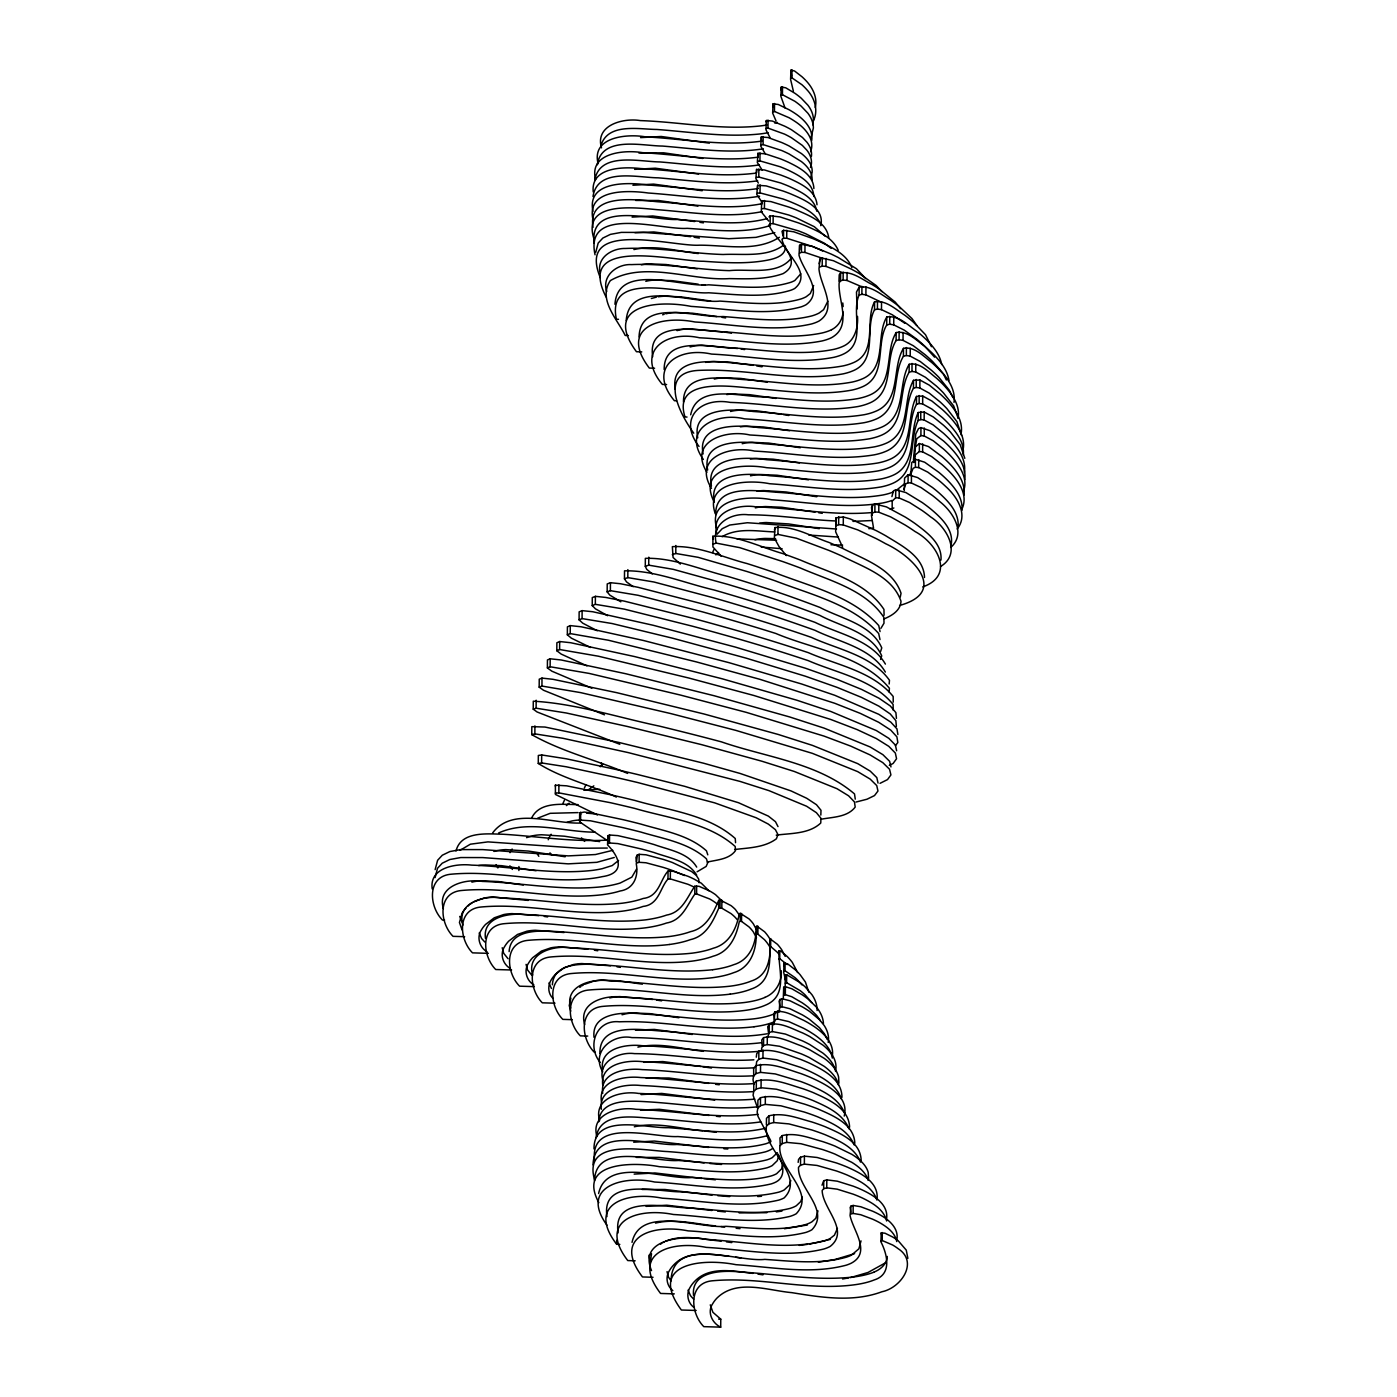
<?xml version="1.0" encoding="UTF-8"?>
<svg xmlns="http://www.w3.org/2000/svg" width="1397" height="1397" viewBox="0 0 1397 1397"><rect width="100%" height="100%" fill="white"/><g stroke="black" fill="none" stroke-linecap="round" stroke-linejoin="round"><path stroke-width="1.5" d="M886.693 1218.306C888.178 1203.952 873.719 1195.448 862.49 1190.069A144.013 48.93 0.4 0 0 853.218 1186.175L837.257 1181.181L826.814 1179.871L823.724 1180.727L822.012 1185.215M518.881 870.523L518.916 866.542M627.637 773.414C596.013 759.916 561.629 751.603 531.751 734.63L531.82 726.65L544.987 727.051L618.976 742.471L703.721 763.251L740.131 773.467L791.051 790.929L806.68 798.263L816.477 804.707L820.999 810.295L820.825 815.08M619.797 744.269L537.094 711.981L533.235 709.17L533.287 701.189C575.704 703.547 617.631 717.342 659.436 726.126C680.182 731.172 700.91 736.376 721.533 741.894C765.853 757.261 817.874 762.675 854.51 793.933L855.261 799.136M531.751 734.63L534.859 733.879L534.911 725.899M533.235 709.17L536.116 708.209L536.169 700.229M616.339 797.058C590.826 785.027 561.996 778.443 538.264 763.443L538.334 755.463L541.687 754.956L566.291 758.798L613.772 768.979A1319.938 448.42 0.4 0 1 637.835 774.567L684.705 786.336L738.524 802.734L768.35 816.11L775.475 821.698L778.007 826.605M604.499 714.827L543.52 690.258L539.172 687.167L539.242 679.186L542.001 678.104L552.985 679.309L616.723 692.668L704.071 714.007L778.339 734.49L812.443 745.387L857.758 763.653L870.261 771.144L876.81 777.605L878.032 783.071M539.172 687.167L541.949 686.067L542.001 678.104M538.264 763.443L541.617 762.937L541.687 754.956M591.804 688.197L551.867 671.189L547.38 667.941L547.449 659.96L550.191 658.79L561.262 659.995L625.751 673.738L714.216 695.758L789.497 716.905L824.09 728.116L870.139 746.958L882.887 754.659L889.61 761.313L890.972 766.936M547.38 667.941L550.139 666.753L550.191 658.79M597.462 814.975L555.43 794.439L555.377 785.166L566.641 785.83L610.279 794.701A866.402 294.348 0.4 0 1 634.797 800.429C668.901 810.452 708.122 814.381 735.259 838.514L735.555 842.688M586.95 665.863L561.175 654.075L556.809 650.74L556.879 642.76L559.673 641.537L570.692 642.725L634.622 656.573L722.214 678.802L796.692 700.176L830.883 711.51L876.321 730.544L888.841 738.349L895.407 745.072L896.63 750.765M556.809 650.74L559.603 649.518L559.673 641.537M707.196 862.124C716.871 859.801 729.147 859.434 735.486 850.651L735.206 846.477C708.069 822.344 668.849 818.432 634.744 808.409A866.402 294.348 0.4 0 0 610.227 802.664L558.835 792.867L558.905 784.904M590.582 647.492L571.408 638.185L567.339 634.832L567.409 626.869L570.29 625.612L581.152 626.782L643.668 640.542L729.094 662.684L801.599 683.989L834.812 695.304L878.8 714.321L890.797 722.127L896.961 728.867L897.887 734.578M567.339 634.832L570.22 633.592L570.29 625.612M597.27 630.745L582.741 623.167L579.074 619.849L579.144 611.869L582.13 610.629L592.782 611.746L653.255 625.297L735.573 647.143L805.283 668.185L837.117 679.396L861.512 689.385L879.027 698.238L890.291 705.974L895.896 712.662L896.437 718.355M608.027 841.029L580.646 822.571L579.58 820.999L579.65 813.019L584.156 812.041L590.512 812.827L623.149 819.69A513.921 174.608 0.4 0 1 640.944 824.108C663.418 830.831 688.581 834.76 706.463 850.825L707.79 854.842M579.58 820.999L580.593 820.109L580.663 812.128M579.074 619.849L582.06 618.592L582.13 610.629M607.643 615.71L595.419 608.83L592.223 605.565L592.293 597.584L595.401 596.344L605.757 597.445L624.354 601.147L692.231 618.155A1748.171 593.917 0.4 0 1 722.232 626.38C751.167 634.413 779.893 643.196 808.374 652.678C836.995 665.147 872.619 671.171 893.172 696.474L893.242 702.115M592.223 605.565L595.332 604.325L595.401 596.344M620.809 601.81L609.808 595.105L607.154 591.891L607.224 583.929L610.454 582.706L620.46 583.736L638.15 587.334L702.272 603.836A1584.285 538.229 0.4 0 1 730.544 611.816C757.733 619.604 784.695 628.144 811.43 637.399C837.781 649.518 871.815 655.315 889.47 680.287L889.156 684.006M444.595 920.134L442.482 920.064C428.809 906.374 426.644 875.779 451.737 874.155C498.589 869.982 545.336 884.284 592.258 878.381A52.422 17.812 0.4 0 0 602.159 876.67C624.476 873.509 620.967 858.718 607.538 844.853L607.922 835.668L609.563 835.004L617.911 835.633L641.817 841.116A295.186 100.287 0.4 0 1 654.372 844.644C669.198 849.987 688.145 852.729 696.701 867.1M607.154 591.891L610.384 590.669L610.454 582.706M607.852 843.648L609.494 842.985L609.563 835.004M619.814 1244.378L616.653 1244.273L616.688 1240.292M633.19 586.67L626.537 581.92L624.459 578.812L624.529 570.832C654.704 570.238 684.443 583.055 713.902 589.936A1404.142 477.023 0.4 0 1 748.897 600.291C771.161 606.962 793.147 614.488 815.027 622.346C838.811 634.011 871.134 639.651 885.401 664.099M624.459 578.812L627.812 577.607L627.864 569.627M464.66 936.688L453.03 936.339C439.356 922.649 437.191 892.037 462.285 890.43C509.137 886.239 555.884 900.541 602.806 894.639A54.902 18.65 0.4 0 0 620.146 890.989C633.994 888.929 638.673 875.989 636.281 863.975L637.346 854.929L639.162 854.318L646.043 854.807L663.505 859.469A181.697 61.73 0.4 0 1 672.376 862.508L691.62 871.536L696.282 875.413L698.692 879.167L699.024 882.764M637.276 862.892L639.11 862.298L639.162 854.318M652.294 573.905L646.724 569.33L645.292 566.326L645.344 558.346C673.354 557.42 700.857 569.854 728.081 576.472A1219.721 414.385 0.4 0 1 759.985 586.356C780.225 592.73 800.184 599.924 820.022 607.468C840.942 618.574 871.379 624.215 881.769 647.876L880.634 651.456M645.292 566.326L648.714 565.156L648.784 557.176M488.374 953.348L472.518 952.859C458.845 939.186 456.679 908.574 481.773 906.95C528.625 902.776 575.372 917.078 622.294 911.176A58.168 19.768 0.4 0 0 643.109 906.426C659.035 904.732 660.048 887.654 667.993 879.045L668.045 871.064L673.511 871.361L687.97 876.286A133.85 45.472 0.4 0 1 694.309 879.219L701.329 883.218L708.943 890.78M680.356 564.109L673.075 557.49L672.359 546.646C697.732 545.336 722.528 557.246 747.028 563.55A1023.11 347.591 0.4 0 1 775.318 572.857C811.186 586.775 852.345 596.17 878.748 625.559L880.058 631.601M694.257 887.182A133.85 45.472 0.4 0 0 687.918 884.266L670.316 878.905L670.385 870.925M672.306 554.626L675.781 553.474L675.834 545.494M511.581 969.989L495.725 969.518C482.052 955.827 479.904 925.216 504.981 923.609C551.832 919.436 598.58 933.72 645.501 927.818A59.512 20.222 0.4 0 0 666.474 923.033C682.295 920.413 687.167 904.942 694.78 894.185L694.833 886.222L699.041 886.309L709.816 891.042A123.39 41.927 0.4 0 1 715.578 894.709L722.825 901.746M694.78 894.185L696.597 893.94L696.666 885.977M721.323 556.338L712.924 546.978L712.889 536.256C736.778 534.824 759.898 546.96 782.722 553.561A808.234 274.58 0.4 0 1 800.446 560.057C829.853 572.805 865.511 581.589 883.952 609.406L884.074 615.239M712.837 544.236L716.207 543.101C711.056 523.543 731.574 512.594 748.39 514.795C777.57 514.795 806.471 519.719 835.598 520.959M669.373 944.494A58.604 19.907 0.4 0 0 690.38 939.64C706.288 936.165 712.959 921.339 718.669 908.329L718.739 900.367L720.101 899.982L731.033 905.623A137.797 46.817 0.4 0 1 735.381 909.499L740.008 915.943M718.669 908.329L720.031 907.963L720.101 899.982M737.511 919.977L735.311 917.462A137.797 46.817 0.4 0 0 730.98 913.586L721.812 908.19L721.882 900.227M907.875 1258.383L906.251 1250.105L898.131 1240.676A114.921 39.046 0.4 0 0 892.788 1237.061L884.965 1233.202L881.245 1232.887L880.931 1241.863C887.357 1254.436 892.264 1274.448 874.12 1279.984A49.995 16.991 0.4 0 1 853.532 1284.908C806.628 1290.898 759.881 1276.526 713.046 1280.735C687.97 1282.359 690.118 1312.953 703.791 1326.644L720.712 1327.15L720.765 1319.17L712.907 1312.289L710.27 1304.85M554.993 1003.186L542.315 1002.819C528.642 989.128 526.477 958.517 551.571 956.893C598.422 952.719 645.17 967.021 692.091 961.119A56.439 19.174 0.4 0 0 713.116 956.212C729.251 952.003 736.411 936.566 739.24 921.81L740.2 921.269L740.253 913.306L749.036 918.912A166.418 56.544 0.4 0 1 753.332 923.819L756.528 929.721M756.476 937.684L753.262 931.799A166.418 56.544 0.4 0 0 748.984 926.892L741.528 921.409L741.597 913.446M758.327 183.059L755.882 178.589L756.58 169.421L764.491 169.963L780.539 174.957A169.963 57.731 0.4 0 1 789.48 178.502C800.952 183.845 815.831 190.586 817.018 204.765M761.802 201.971L756.772 194.41L757.628 185.277L766.15 185.906L783.158 191.057A180.038 61.171 0.4 0 1 790.283 193.729C803.712 199.527 824.876 207.926 820.807 225.668M762.186 170.102L757.331 162.489L757.96 153.303L765.224 153.81L780.155 158.752A165.16 56.107 0.4 0 1 788.484 162.296C799.451 167.64 813.333 174.835 813.892 188.543M756.528 177.384L758.798 177.035L758.85 169.054M757.89 161.284L759.951 160.899L760.003 152.937M757.576 193.24L760.038 192.908L760.108 184.945M765.277 153.862L760.771 146.179L761.295 136.993L767.913 137.5L781.604 142.494A164.532 55.897 0.4 0 1 789.253 146.056L801.476 153.6A127.756 43.412 0.4 0 1 812.094 172.46L810.941 176.965M768.699 221.04L761.26 211.785L761.802 200.766L770.917 201.587L788.729 207.035A194.096 65.938 0.4 0 1 796.15 209.847C809.195 215.609 826.71 221.983 828.753 237.892M572.333 1019.67L562.816 1019.373C549.143 1005.683 546.995 975.089 572.072 973.465C618.923 969.291 665.688 983.593 712.61 977.69A53.785 18.266 0.4 0 0 733.6 972.696C750.311 967.807 756.406 950.501 756.196 934.82L756.895 926.141L764.596 931.782A201.692 68.523 0.4 0 1 768.647 936.95L769.782 938.801M761.243 144.974L763.094 144.59L763.164 136.609M753.926 1084.299L753 1079.724L753.577 1076.109L755.969 1073.594L756.021 1065.632C771.196 1062.122 786.371 1069.107 800.708 1073.525A196.837 66.864 0.4 0 1 810.277 1077.297C825.61 1084.194 849.568 1095.702 844.225 1116.081M757.628 1108.223L753.07 1095.231L753.734 1091.563L756.283 1089.014L756.353 1081.034C772.139 1077.366 788.013 1084.334 803.031 1088.752A196.034 66.602 0.4 0 1 812.984 1092.506C828.107 1099.334 849.009 1108.013 849.586 1127.222M769.73 946.782L768.577 944.931A201.692 68.523 0.4 0 0 764.543 939.744L757.873 934.156L757.942 926.176M825.47 236.425L814.294 226.698L796.098 217.81A194.096 65.938 0.4 0 0 788.659 214.998L764.438 208.485L764.491 200.504M756.214 1065.16L756.668 1061.65L758.798 1059.223L758.868 1051.26C773.03 1047.994 787.122 1054.962 800.394 1059.328A196.348 66.707 0.4 0 1 809.334 1063.082C823.427 1069.945 842.059 1079.375 841.954 1097.361M769.922 137.465L765.923 129.711L766.394 120.509L772.331 121.05L784.643 126.149A168.88 57.382 0.4 0 1 791.505 129.781L802.437 137.447L806.942 142.232A138.792 47.149 0.4 0 1 811.395 156.481M755.969 1073.594L760.492 1072.372L760.562 1064.392M770.777 1140.755L758.03 1116.447L757.157 1111.872L757.855 1108.223L760.457 1105.673L760.509 1097.693C775.248 1094.061 790.161 1100.19 804.288 1104.049A192.454 65.38 0.4 0 1 817.821 1108.904C833.014 1115.627 854.161 1124.061 854.824 1143.322M766.324 128.472L767.983 128.105L768.053 120.125M756.283 1089.014L761.051 1087.739L761.121 1079.759M758.798 1059.223L762.954 1058.07L763.006 1050.09M761.435 1051.26L761.714 1047.89L763.548 1045.602L763.618 1037.622C776.54 1034.688 789.27 1041.586 801.249 1045.864A195.807 66.532 0.4 0 1 809.387 1049.584L824.213 1058.35A157.075 53.365 0.4 0 1 838.602 1077.104L838.916 1083.234M628.371 335.542L625.192 335.455C617.247 319.04 597.549 299.272 610.349 280.605C644.995 260.558 691.253 281.076 729.321 278.614C747.22 278.876 765.923 279.714 783.071 273.637C806.069 260.436 774.182 239.638 768.944 224.865L770.149 223.782L770.218 215.802L779.928 216.902L798.316 222.856A214.911 73.011 0.4 0 1 805.947 225.877C818.258 231.361 832.385 237.246 838.217 250.238M760.457 1105.673L765.294 1104.381L765.364 1096.401M776.034 120.945L772.646 113.07L773.065 103.867L778.269 104.478L789.095 109.752A179.986 61.154 0.4 0 1 795.12 113.471C804.131 119.496 813.508 128.856 811.674 140.608M831.163 248.334L824.44 243.253L805.877 233.84A214.911 73.011 0.4 0 0 798.263 230.819L773.117 223.607L773.17 215.627M763.548 1045.602L767.232 1044.537L767.302 1036.574M773.012 111.83L774.462 111.463L774.532 103.5M767.529 1037.849L769.171 1032.523L769.241 1024.542C780.801 1022.01 792.012 1028.768 802.524 1032.907A196.366 66.707 0.4 0 1 809.789 1036.574L823.008 1045.166A163.379 55.496 0.4 0 1 835.668 1063.484A165.317 56.159 0.4 0 1 835.843 1069.456M730.107 994.158A51.078 17.358 0.4 0 0 751.045 989.093C773.624 981.742 769.433 956.875 769.834 938.662L777.431 944.32A229.929 78.11 0.4 0 1 781.726 949.785L785.184 956.351M616.653 1244.273C586.181 1204.424 626.38 1190.977 662.3 1198.207C700.857 1200.372 740.55 1209.103 778.793 1200.093A31.223 10.617 0.4 0 0 784.171 1197.893C805.912 1175.837 763.129 1150.412 766.412 1126.261L768.961 1123.782L769.014 1115.801C783.42 1112.256 798.001 1118.211 811.832 1121.966A186.063 63.214 0.4 0 1 825.068 1126.681C839.911 1133.211 860.657 1141.489 861.163 1160.366M778.845 954.011A229.929 78.11 0.4 0 0 777.361 952.3L770.655 946.555L770.725 938.574M786.371 555.587L779.159 546.786L774.357 538.142L774.968 527.577C793.583 525.429 811.465 536.518 828.91 542.42A585.78 199.003 0.4 0 1 842.181 548.165C863.887 559.359 892.631 568.404 901.048 593.271L900.279 596.973M769.171 1032.523L772.349 1031.562L772.419 1023.599M785.062 108.023L780.871 96.288L781.255 87.068L785.69 87.784L794.893 93.285A200.382 68.069 0.4 0 1 801.197 98.174L807.92 105.212A175.603 59.652 0.4 0 1 813.438 120.055L812.862 124.822M774.898 535.557L777.937 534.405L778.007 526.442M768.961 1123.782L773.676 1122.524L773.746 1114.562M773.694 1024.804L774.916 1011.865C785.062 1009.769 794.683 1016.37 803.694 1020.334A198.985 67.597 0.4 0 1 810.033 1023.914L813.945 1026.411A171.115 58.133 0.4 0 1 832.35 1055.87M781.202 95.048L782.442 94.717L782.512 86.736M774.864 1019.845L777.518 1019.007L777.588 1011.044M618.504 319.302L616.391 319.232C605.669 268.853 683.308 294.819 708.523 292.776C735.73 294.435 764.316 298.452 790.859 290.227A33.458 11.368 0.4 0 0 794.771 288.463C813.124 273.253 784.974 255.057 781.971 239.306L783.49 238.276L783.542 230.295L793.828 231.815L812.513 238.485A243.689 82.79 0.4 0 1 820.179 241.803C832.437 247.758 846.652 254.167 851.873 267.613M595.366 1052.255L594.301 1052.22C580.628 1038.53 578.48 1007.936 603.556 1006.311C650.408 1002.138 697.173 1016.44 744.077 1010.537A48.528 16.485 0.4 0 0 764.927 1005.386C788.868 995.991 778.077 969.762 778.932 950.938L781.412 951.532L787.314 956.631A241.21 81.952 0.4 0 1 792.309 962.376L797.617 972.539M787.262 964.611L779.753 958.726L779.805 950.763M779.194 1012.004L779.98 999.466L782.128 998.768L790.004 1000.776L802.402 1006.923A203.752 69.221 0.4 0 1 809.684 1011.515L819.48 1019.67L824.143 1025.433A180.056 61.171 0.4 0 1 828.194 1042.424M822.606 250.936L820.126 249.784A243.689 82.79 0.4 0 0 812.443 246.466L786.721 238.223L786.79 230.261M779.91 1007.447L782.076 1006.748L782.128 998.768M635.164 1260.793L627.759 1260.565C597.287 1220.699 637.503 1207.252 673.424 1214.499C711.981 1216.665 751.673 1225.361 789.916 1216.403A32.009 10.879 0.4 0 0 796.255 1213.731C816.424 1192.444 777.378 1168.783 779.893 1145.907L782.233 1143.567L782.285 1135.586C795.801 1132.268 809.492 1137.961 822.449 1141.524A175.778 59.722 0.4 0 1 834.9 1146.046L851.768 1154.306A132.383 44.966 0.4 0 1 868.201 1172.45L868.637 1178.492M783.263 999.379L783.7 987.26L785.393 986.701L791.855 988.779L802.192 994.786A213.287 72.469 0.4 0 1 808.269 999.239L816.407 1007.132A189.957 64.524 0.4 0 1 823.444 1023.687M785.551 980.45L783.7 972.295L784.066 963.092L787.681 963.913L795.12 969.675A238.031 80.869 0.4 0 1 800.167 974.774L805.423 982.039L808.863 992.219M793.426 91.346L790.58 79.367L790.946 70.164L794.561 70.985L801.983 76.748A238.031 80.869 0.4 0 1 807.047 81.829C813.159 88.692 817.594 98.192 815.219 107.482M800.114 982.737A238.031 80.869 0.4 0 0 795.068 977.656L785.027 970.758L785.097 962.777M812.897 121.714C818.852 111.201 814.87 98.139 806.977 89.81A238.031 80.869 0.4 0 0 801.93 84.728L791.907 77.83L791.959 69.85M783.647 995.24L785.341 994.664L785.393 986.701M785.166 986.858L785.358 975.176L786.668 974.739L800.324 982.737A226.139 76.818 0.4 0 1 805.301 987.033L811.884 994.629A199.911 67.912 0.4 0 1 817.105 1010.502M785.306 983.139L786.616 982.702L786.668 974.739M782.233 1143.567L786.633 1142.379L786.686 1134.416M641.747 351.887L636.456 351.73C602.421 305.594 655.874 299.464 691.078 306.397C727.4 308.667 765.242 316.595 801.075 306.886A35.082 11.909 0.4 0 0 806.174 304.668C824.387 291.152 802.891 270.686 799.014 255.162L799.608 245.296L801.494 244.335L812.233 246.343L830.883 253.94A280.064 95.153 0.4 0 1 838.444 257.642L856.483 268.765L865.756 278.632M799.538 253.259L801.424 252.298L801.494 244.335M823.304 258.585L804.934 252.42L805.004 244.44M653.045 1277.277L642.48 1276.945C612.008 1237.096 652.207 1223.65 688.127 1230.879C727.069 1232.975 767.32 1242.108 805.859 1232.433A33.179 11.263 0.4 0 0 811.971 1229.692C830.586 1209.942 797.512 1188.41 798.508 1167.298L800.516 1165.168L800.568 1157.205L804.428 1156.157L817.123 1157.484L836.297 1162.915A161.511 54.867 0.4 0 1 847.42 1167.159C860.29 1173.009 877.805 1181.321 877.194 1197.788M800.516 1165.168L804.358 1164.138L804.428 1156.157M654.599 368.232L649.326 368.075C618.854 328.208 659.052 314.762 694.973 321.991C733.582 324.261 773.257 332.765 811.57 323.947A36.968 12.556 0.4 0 0 819.218 320.926C838.287 308.143 820.371 285.704 818.974 268.923L820.022 259.039L822.274 258.148L833.363 260.698L851.646 269.272A320.751 108.966 0.4 0 1 858.963 273.375L876.163 285.529L881.978 291.676M819.969 267.002L822.204 266.111L822.274 258.148M841.902 272.38L825.959 266.39L826.029 258.428M674.314 1293.866L660.571 1293.447C630.099 1253.58 670.316 1240.134 706.218 1247.381C745.177 1249.529 785.428 1258.505 824.003 1248.97A35.239 11.979 0.4 0 0 830.289 1246.351C850.162 1230.46 822.658 1208.807 822.152 1190.523L823.671 1188.707L823.724 1180.727M823.671 1188.707L826.745 1187.852L826.814 1179.871M842.705 547.397L835.65 531.803L836.087 517.816L843.334 516.977L850.267 518.951L876.233 530.633A451.283 153.321 0.4 0 1 885.75 535.784C901.711 545.738 923.836 556.443 924.517 577.467M836.035 525.778L838.637 524.626L838.706 516.646M666.596 384.542L662.37 384.419C635.338 352.288 664.553 329.936 699.513 337.777C740.2 339.733 781.534 348.866 822.065 340.955A38.522 13.097 0.4 0 0 831.477 337.707C852.607 326.077 837.886 300.826 839.143 282.805L840.557 280.867L840.627 272.904C852.065 270.913 862.351 279.575 872.147 284.569A360.007 122.307 0.4 0 1 879.115 289.057L895.302 302.154L900.576 308.685M840.557 280.867L843.124 280.046L843.177 272.066M899.598 605.477C948.179 592.031 913.586 556.582 885.698 543.747A451.283 153.321 0.4 0 0 876.163 538.596L857.828 529.917L843.264 524.94L843.334 516.977M862.77 287.188L847.036 280.465L847.106 272.485M696.177 1310.456L681.369 1310.019C647.335 1263.883 700.788 1257.737 735.992 1264.687C772.366 1267.044 810.155 1274.728 846.076 1265.228A38.697 13.149 0.4 0 0 851.384 1263.132C871.658 1252.218 853.008 1230.617 850.057 1215.477L851.052 1206.065L853.183 1205.454L860.796 1206.764L872.706 1211.234A125.957 42.783 0.4 0 1 879.656 1214.674C888.841 1219.616 899.179 1228.347 896.822 1239.96M676.532 400.782L674.419 400.729C647.387 368.598 676.602 346.246 711.562 354.087C752.25 356.043 793.601 365.176 834.131 357.265A39.308 13.359 0.4 0 0 842.618 354.454C867.502 343.522 850.668 313.312 859.085 295.116L859.155 287.136C870.733 285.215 880.721 294.4 890.238 299.918A390.95 132.82 0.4 0 1 898.987 306.345L911.997 318.568L916.764 325.396M850.983 1214.045L853.113 1213.417L853.183 1205.454M859.085 295.116L861.879 294.313L861.932 286.35M881.263 302.171L865.896 294.854L865.948 286.874M873.579 528.31L871.449 515.493L872.566 505.138L874.941 503.985L886.414 506.884L905.239 517.065A404.309 137.36 0.4 0 1 915.175 523.613C927.014 532.501 942.451 543.643 940.967 560.075M693.75 433.192C679.763 413.791 657.114 371.48 700.037 370.327C747.779 368.389 795.714 382.551 843.282 373.837A39.954 13.568 0.4 0 0 852.083 371.165C878.538 361.107 864.237 328.452 874.522 309.82L874.574 301.839C886.152 299.918 895.844 309.505 905.012 315.373A415.398 141.132 0.4 0 1 913.324 322.078L925.53 334.756L931.45 346.683M872.514 513.118L874.871 511.966L874.941 503.985M874.522 309.82L877.438 309.051L877.491 301.071M922.718 586.932C955.565 575.389 937.003 543.241 915.105 531.576A404.309 137.36 0.4 0 0 905.169 525.045L890.588 516.855L878.765 512.21L878.835 504.247M904.959 323.353L892.369 314.814L881.49 309.645L881.542 301.682M685.019 416.987C672.655 378.657 726.981 385.886 748.373 387.877C782.757 390.479 817.821 396.451 852.135 390.042A40.338 13.708 0.4 0 0 860.971 387.371C887.741 377.277 875.238 343.837 886.728 324.977L886.781 317.014C898.254 315.041 907.648 324.872 916.449 330.949A430.957 146.406 0.4 0 1 924.377 337.795C932.148 345.164 939.675 353.738 941.735 364.547M881.193 1240.868L882.223 1240.536L882.275 1232.556M886.728 324.977L889.697 324.209L889.767 316.246M934.593 357.178L924.325 345.775A430.957 146.406 0.4 0 0 916.397 338.912L904.313 330.163L893.731 324.855L893.783 316.875M699.041 446.446C677.982 419.589 699.164 396.696 730.282 402.406C772.838 403.663 815.656 413.582 858.125 406.51A40.792 13.865 0.4 0 0 868.375 403.523C895.32 393.378 884.091 359.588 896.106 340.536L896.176 332.556C907.456 330.495 916.537 340.466 925.024 346.613A438.798 149.077 0.4 0 1 932.62 353.528C940.146 361.002 947.288 369.751 948.982 380.508M892.159 508.805L892.194 501.191L895.652 497.734L895.704 489.771L905.92 492.582L922.177 502.518A392.819 133.448 0.4 0 1 930.664 508.927C941.7 518.095 955.129 530.93 950.693 546.611M896.106 340.536L899.074 339.75L899.144 331.77M940.548 566.536C962.149 553.509 946.764 527.175 930.594 516.89A392.819 133.448 0.4 0 0 922.107 510.499L909.534 502.501L899.179 497.978L899.231 490.015M954.029 402.388C956.212 385.799 942.783 372.912 932.567 361.491A438.798 149.077 0.4 0 0 924.971 354.576L913.306 345.74L903.038 340.379L903.091 332.416M703.355 459.456C681.177 428.635 717.185 411.818 744.531 418.873C784.381 420.934 824.597 429.298 864.411 422.645A40.967 13.918 0.4 0 0 874.679 419.659C901.676 409.478 891.338 375.618 903.422 356.322L903.492 348.342C914.546 346.194 923.347 356.218 931.52 362.329A441.435 149.968 0.4 0 1 938.854 369.245L943.691 374.518L946.345 380.001M903.422 356.322L906.356 355.502L906.409 347.539M903.911 489.439L905.815 483.816L908.05 482.733L908.12 474.753L917.637 477.599L932.445 487.483A393.57 133.71 0.4 0 1 940.094 493.857C949.192 502.169 958.639 512.577 958.185 525.656M706.917 472.273C687.97 441.574 725.41 429.228 749.91 434.991C789.742 437.051 829.975 445.416 869.772 438.745A41.072 13.953 0.4 0 0 880.058 435.777C907.037 425.561 897.276 391.789 909.133 372.266L909.185 364.285C919.977 362.05 928.534 372.056 936.427 378.081A440.457 149.636 0.4 0 1 943.551 384.961C951.898 393.849 960.35 405.165 958.098 418.035M952.894 397.569L949.349 390.304L938.801 377.225A441.435 149.968 0.4 0 0 931.45 370.292L920.186 361.474L910.215 356.13L910.268 348.15M909.133 372.266L911.979 371.427L912.031 363.447M950.711 547.484C966.514 533.619 953.225 512.175 940.041 501.82A393.57 133.71 0.4 0 0 932.393 495.464L920.955 487.501L911.403 482.995L911.455 475.015M711.475 488.374C692.528 457.657 729.967 445.329 754.467 451.074C794.299 453.134 834.533 461.499 874.33 454.828A41.124 13.97 0.4 0 0 884.615 451.86C911.525 441.627 902.078 408.064 913.446 388.296L913.516 380.316L919.907 380.001L929.337 385.17L940.006 393.832A436.824 148.396 0.4 0 1 946.956 400.66C955.199 409.531 963.389 420.846 961.119 433.576M958.15 418.209L953.697 405.968L943.481 392.941A440.457 149.636 0.4 0 0 936.374 386.043L925.425 377.277L915.734 372.004L915.786 364.041M910.914 473.862L913.114 468.327L915.384 467.262L915.437 459.299L924.657 462.215L938.644 472.169A399.298 135.666 0.4 0 1 945.804 478.56C954.413 486.977 963.092 497.629 961.992 510.359M913.446 388.296L916.205 387.423L916.257 379.46M713.657 501.017C696.981 465.865 744.339 463.56 766.726 467.698C803.694 470.195 841.151 477.145 878.084 470.894A41.107 13.97 0.4 0 0 888.352 467.925C915.175 457.657 905.762 424.374 916.467 404.379L916.537 396.416L922.701 396.015L931.921 401.061L942.399 409.6A431.149 146.475 0.4 0 1 949.227 416.323C957.382 425.159 965.397 436.405 963.214 449.013M715.264 513.59C703.844 481.267 748.897 479.45 769.642 483.729C806.61 486.243 844.067 493.193 881.001 486.942A41.019 13.935 0.4 0 0 891.251 483.956C917.951 473.653 908.312 440.666 918.178 420.497L918.248 412.517L924.22 412.028L933.266 416.952L943.621 425.334A423.972 144.031 0.4 0 1 950.379 431.97L960.158 444.63L964.821 458.321M957.137 529.026C968.68 514.795 957.155 496.791 945.752 486.523A399.298 135.666 0.4 0 0 938.574 480.149L927.783 472.134L918.667 467.558L918.72 459.596M916.467 404.379L919.121 403.489L919.174 395.508M914.337 456.295L913.987 462.023L915.437 454.758L919.331 451.51L919.401 443.548L928.516 446.586L942.084 456.662A407.156 138.32 0.4 0 1 949 463.106C957.312 471.645 965.554 482.489 964.035 495.062M961.538 435.427L956.875 421.562L946.904 408.623A436.824 148.396 0.4 0 0 939.954 401.812L929.267 393.151L919.837 387.982L919.907 380.001M918.178 420.497L920.728 419.554L920.78 411.574M914.633 450.934L916.781 438.763L920.902 435.585L920.955 427.604L930.14 430.782L943.586 441.033A415.73 141.237 0.4 0 1 950.379 447.581C958.552 456.225 966.567 467.227 964.733 479.747M963.301 454.951C964.629 443.059 956.805 432.686 949.174 424.304A431.149 146.475 0.4 0 0 942.346 417.563L931.869 409.042L922.649 403.977L922.701 396.015M962.166 508.613C968.365 494.695 958.499 480.69 948.93 471.086A407.156 138.32 0.4 0 0 942.032 464.642L931.572 456.54L922.614 451.86L922.684 443.897M964.367 472.378C966.41 459.84 958.464 448.699 950.327 439.95A423.972 144.031 0.4 0 0 943.551 433.314L933.196 424.915L924.15 419.991L924.22 412.028M963.389 491.43C968.627 478.106 959.215 464.904 950.309 455.544A415.73 141.237 0.4 0 0 943.516 449.013L933.196 440.771L924.238 435.969L924.308 428.006M857.514 316.386C858.334 328.068 854.405 341.654 842.67 346.473A39.308 13.359 0.4 0 1 834.201 349.285C802.646 355.781 770.149 350.769 738.419 348.272C716.731 349.11 663.854 332.94 664.169 369.559M913.795 462.582L915.506 446.796L919.401 443.548M781.255 970.688C782.128 981.986 775.579 993.215 764.892 997.388M785.393 246.082C786.057 255.372 775.789 258.462 768.49 259.964C747.081 264.26 724.991 262.723 703.372 261.256C675.188 261.536 574.481 234.993 606.106 297.055M817.978 1210.885L815.813 1218.271L812.041 1221.729A33.179 11.263 0.4 0 1 805.929 1224.471C779.928 1231.613 752.354 1228.033 725.864 1226.304C700.229 1229.15 640.263 1204.755 632.038 1242.387M435.131 869.633L437.61 860.29L442.29 855.226L449.886 851.541L460.766 849.586L482.786 849.603L568.247 855.89L595.436 854.545L612.794 850.336M435.078 877.613L437.54 868.253L442.238 863.206L449.834 859.522L460.713 857.548L482.716 857.583L568.177 863.852L596.851 862.316L614.278 857.479M509.119 951.601C510.499 928.708 540.325 930.594 556.774 931.572C594.266 933.702 631.828 940.687 669.425 936.514A58.604 19.907 0.4 0 0 690.45 931.677C706.341 928.184 713.011 913.359 718.739 900.367M592.992 196.558C597.445 167.238 637.626 177.681 658.109 177.821C691.166 180.51 724.589 185.644 757.663 180.807M594.72 180.65C599.173 151.347 639.355 161.773 659.855 161.93C692.895 164.602 726.318 169.736 759.409 164.916M597.27 164.776C601.723 135.474 641.904 145.899 662.405 146.056C695.898 148.728 729.863 154.089 763.373 148.798M595.698 252.455L598.178 243.095L602.858 238.049L610.454 234.364L621.333 232.391L643.353 232.426L728.815 238.695L756.004 237.368L774.829 232.635M552.374 984.798C553.753 961.904 583.579 963.79 600.029 964.768C637.521 966.899 675.065 973.884 712.662 969.71M596.065 1137.629C600.518 1108.327 640.699 1118.753 661.2 1118.892C694.239 1121.581 727.662 1126.715 760.736 1121.896M598.772 1121.756C600.134 1098.88 629.96 1100.749 646.409 1101.727C683.185 1103.822 719.996 1110.598 756.895 1106.895M598.597 1193.527C606.839 1155.895 666.806 1180.308 692.441 1177.461C718.512 1179.173 745.579 1182.63 771.249 1175.942A30.944 10.512 0.4 0 0 776.61 1173.724L781.674 1168.8L783.019 1164.085M690.677 414.804C697.173 382.534 742.296 397.481 765.137 396.923C795.993 399.49 827.408 403.943 858.195 398.529A40.792 13.865 0.4 0 0 868.445 395.561C895.372 385.415 884.161 351.625 896.176 332.556M889.086 691.969L889.418 688.267C862.089 655.193 813.648 649.43 775.859 633.487C760.789 628.737 745.649 624.197 730.474 619.797A1584.285 538.229 0.4 0 0 702.22 611.799L638.097 595.297L610.384 590.669M913.481 459.98L915.751 434.03L918.528 428.6L920.955 427.604M891.915 496.599L893.451 490.888L895.704 489.771M861.023 1240.885L858.876 1248.813L851.437 1255.152A38.697 13.149 0.4 0 1 846.128 1257.248C819.742 1264.687 791.68 1261.177 764.77 1259.378C738.891 1262.469 674.14 1236.188 671.119 1278.849M756.283 1057.18L756.72 1053.67L758.868 1051.26M798.158 1162.391L798.578 1159.335L800.568 1157.205M887.27 1256.444C886.92 1263.936 880.721 1269.384 874.173 1272.021M843.072 311.915C842.618 319.407 838.34 326.427 831.529 329.727M774.427 530.162L774.968 527.577M837.432 1228.4L834.428 1235.158L830.342 1238.388A35.239 11.979 0.4 0 1 824.073 1240.99C785.481 1250.542 745.247 1241.549 706.288 1239.401C685.456 1234.931 637.818 1238.091 651.526 1270.589M813.648 285.494L810.33 293.527L806.244 296.705A35.082 11.909 0.4 0 1 801.127 298.906C774.811 306.537 746.731 302.817 719.839 301.088C693.977 304.179 629.226 277.898 626.205 320.577M790.946 70.164L791.558 76.206M784.066 963.092L784.014 966.375M600.92 145.637C607.712 122.622 638.691 129.292 656.8 129.467C691.41 131.999 726.196 137.727 760.928 133.85A46.223 15.699 0.4 0 0 768.14 132.68M455.998 851.017C461.027 830.831 487.431 833.887 503.357 834.271C538.002 836.332 572.543 842.181 607.328 840.086M881.245 1232.887L882.136 1237.567M607.922 835.668L608.324 838.567M781.255 87.068L781.325 90.334M799.608 245.296L799.678 249.906M636.543 869.109L631.846 877.141L620.198 883.026A54.902 18.65 0.4 0 1 602.858 886.658C562.572 891.181 522.443 882.764 482.244 881.402C465.184 878.486 436.615 885.925 443.373 908.644M810.47 167.483L811.325 164.462A138.792 47.149 0.4 0 0 806.872 150.212L802.367 145.428L791.453 137.762A168.88 57.382 0.4 0 0 784.573 134.112L767.983 128.105M778.932 950.938L778.758 953.802M778.67 1155.895L777.308 1160.663L772.209 1165.604A31.013 10.53 0.4 0 1 766.848 1167.84C731.626 1176.344 694.868 1169.027 659.332 1166.687C634.465 1161.833 576.35 1161.396 598.859 1202.677M785.358 975.176L785.236 978.895M773.065 103.867L773.222 107.098M790.789 1180.482L789.375 1185.093L784.223 1189.93A31.223 10.617 0.4 0 1 778.845 1192.13C746.731 1200.04 713.116 1194.121 680.653 1191.833C658.843 1191.99 600.762 1176.693 606.997 1216.595M827.81 301.228L823.619 309.645L819.271 312.945A36.968 12.556 0.4 0 1 811.64 315.966C782.634 323.074 752.267 318.691 722.913 316.525C699.251 318.429 640.297 297.124 639.058 336.904M880.581 659.419L881.717 655.839C871.309 632.195 840.889 626.537 819.952 615.448C800.132 607.905 780.172 600.693 759.933 594.319A1219.721 414.385 0.4 0 0 728.012 584.435L673.214 569.33L648.714 565.156M810.627 151.627C815.394 139.159 804.864 127.791 795.05 121.452A179.986 61.154 0.4 0 0 789.043 117.715L774.462 111.463M765.975 121.731L766.394 120.509M802.315 1197.124L800.708 1201.577L796.307 1205.751A32.009 10.879 0.4 0 1 789.986 1208.422C757.855 1216.298 724.24 1210.431 691.759 1208.108C669.949 1208.265 611.869 1192.986 618.12 1232.87M836.087 517.816L835.72 523.84M811.098 137.395L813.368 128.018A175.603 59.652 0.4 0 0 807.85 113.174L801.145 106.137A200.382 68.069 0.4 0 0 794.823 101.248L782.442 94.717M783.7 987.26L784.258 994.734M761.295 136.993L761.505 140.171M909.587 475.486L911.054 471.784M548.218 839.754L549.947 836.052A145.463 49.419 0.4 0 1 551.117 834.253M570.884 998.034L569.243 1005.561L570.762 1011.184M872.566 505.138L871.501 507.513L872.287 515.301M757.96 153.303L758.1 156.464M492.582 833.014C512.332 806.191 553.509 824.474 581.414 823.008M531.558 818.223C539.574 801.127 562.589 804.532 578.114 804.62M563.043 803.223L564.423 800.289M584.417 787.925L585.797 784.992M712.557 552.531L713.937 549.615M769.834 938.662C771.144 954.657 769.764 975.298 751.062 981.113A51.078 17.358 0.4 0 1 730.16 986.177C689.891 990.7 649.762 982.266 609.563 980.921C592.485 978.005 563.934 985.444 570.692 1008.163M779.98 999.466L779.089 1001.265L780.242 1007.621M820.022 259.039L819.079 263.754M510.01 852.676L510.988 850.825A145.463 49.419 0.4 0 1 512.14 849.027M651.526 1253.773L650.303 1262.277M791.575 257.869C777.692 275.838 748.879 268.521 729.374 270.634C696.719 269.673 664.291 263.16 631.566 264.609C617.02 263.719 601.356 275.977 606.735 291.536M756.58 169.421L756.633 172.53M800.795 273.812L794.823 280.483A33.458 11.368 0.4 0 1 790.929 282.264C764.386 290.489 735.782 286.455 708.576 284.813C682.714 287.887 617.963 261.623 614.942 304.284M880.948 628.301L884.004 623.202L883.882 617.387C865.459 589.551 829.801 580.785 800.394 568.02A808.234 274.58 0.4 0 0 782.652 561.542L739.764 547.659L716.207 543.101M774.916 1011.865L773.728 1013.838L774.776 1020.666M851.052 1206.065L850.127 1207.514L851.035 1212.474M757.628 185.277L757.471 188.351M769.241 1024.542L767.721 1026.69L768.612 1033.937M840.627 272.904L839.213 274.825L838.951 281.408M717.517 533.759L722.197 528.712L729.793 525.028L747.343 522.74L836.524 529.009M895.39 745.719L897.834 742.54L896.891 736.83L890.745 730.107L878.73 722.301L860.29 713.378L834.76 703.285L760.02 679.361L696.352 661.899L608.289 640.21L570.22 633.592M763.618 1037.622L761.767 1039.927L762.151 1046.126M918.248 412.517C908.364 432.703 918.004 465.69 891.321 475.993A41.019 13.935 0.4 0 1 881.053 478.961C844.12 485.213 806.663 478.263 769.712 475.766C750.137 472.989 707.738 471.26 714.338 502.117M761.802 200.766L761.313 203.822M618.557 860.447L612.218 865.564L602.212 868.69A52.422 17.812 0.4 0 1 592.311 870.401C552.042 874.906 511.896 866.489 471.697 865.127C455.981 863.294 429.089 867.502 432.214 888.894M777.361 1152.682L772.279 1157.624A31.013 10.53 0.4 0 1 766.901 1159.859C738 1167.211 707.598 1162.548 678.313 1160.488C654.634 1162.374 595.681 1141.087 594.458 1180.849M859.155 287.136L856.483 292.06L857.094 308.981M916.537 396.416C905.832 416.393 915.245 449.694 888.422 459.945A41.107 13.97 0.4 0 1 878.154 462.931C841.204 469.182 803.764 462.232 766.796 459.718C747.22 456.941 704.821 455.23 711.44 486.069M756.895 926.141L756.266 926.84C756.458 942.538 750.364 959.844 733.652 964.716A53.785 18.266 0.4 0 1 712.662 969.71M904.47 483.868L895.46 490.993M637.346 854.929L635.967 857.496L636.281 861.512M913.516 380.316C902.13 400.083 911.595 433.664 884.668 443.879A41.124 13.97 0.4 0 1 874.4 446.865C837.449 453.117 800.01 446.167 763.041 443.67C743.466 440.893 701.067 439.164 707.668 470.021M756.021 1065.632L753.629 1068.146L753.682 1074.799M874.574 301.839C864.306 320.489 878.608 353.144 852.135 363.185A39.954 13.568 0.4 0 1 843.351 365.857C809.038 372.266 773.99 366.293 739.589 363.674C718.495 361.596 669.39 354.436 675.257 389.292M756.353 1081.034L753.804 1083.601L753.734 1090.341M782.285 1135.586L779.945 1137.926L780.242 1145.505M909.185 364.285C897.328 383.826 907.107 417.598 880.11 427.796A41.072 13.953 0.4 0 1 869.842 430.782C832.891 437.034 795.452 430.084 758.484 427.569C738.908 424.81 696.509 423.081 703.128 453.938M760.509 1097.693L757.907 1100.242L757.803 1106.948M769.014 1115.801L766.482 1118.299L766.394 1124.812M903.492 348.342C891.391 367.638 901.729 401.515 874.732 411.678A40.967 13.918 0.4 0 1 864.464 414.665C827.53 420.916 790.073 413.966 753.123 411.469C733.53 408.692 691.148 406.964 697.749 437.82M886.781 317.014C875.308 335.856 887.793 369.314 861.023 379.39A40.338 13.708 0.4 0 1 852.187 382.062C817.891 388.471 782.826 382.516 748.425 379.897C727.785 378.971 682.941 369.646 683.482 402.039M768.996 216.902L770.218 215.802M715.875 554.906L718.564 552.531M460.137 850.249L470.405 844.19L487.955 841.885L579.091 848.258L607.276 848.049M600.256 766.743L602.945 764.351M566.361 805.598L569.05 803.205M587.735 790.283L593.83 785.865M467.943 906.059L468.955 905.169M783.385 245.313C766.412 257.712 742.733 253.503 723.157 254.498C690.485 253.538 658.074 247.025 625.35 248.474C612.445 248.125 597.008 257.24 599.907 271.926M779.369 237.28C756.214 252.351 725.287 245.034 699.356 245.191C672.132 246.867 575.599 217.845 600.308 277.689M470.003 904.33L472.291 902.706M579.807 987.365L580.925 986.544M886.152 1262.451L868.008 1272.475L850.476 1277.609M772.558 1148.509L770.83 1149.609A31.363 10.652 0.4 0 1 765.434 1151.844C733.32 1159.789 699.687 1153.835 667.225 1151.547C644.838 1150.691 582.322 1137.193 594.563 1179.819M783.542 230.295L782.023 231.326L783.019 235.866M660.571 1244.116L661.741 1243.33M582.095 985.758L583.335 985.007M774.724 1013.541L779.77 1010.502M722.144 536.675C737.895 527.315 757.366 531.349 774.724 531.925M498.589 832.996C528.747 819.341 563.428 832.106 595.139 832.175M537.566 818.223L550.174 813.316L578.044 812.6M740.253 913.306L739.31 913.83C736.463 928.586 729.304 944.005 713.203 948.249A56.439 19.174 0.4 0 1 692.161 953.156C651.875 957.626 611.729 949.244 571.53 947.882C554.469 944.966 525.901 952.405 532.659 975.123M694.833 886.222C687.237 896.979 682.365 912.398 666.579 915.087A59.512 20.222 0.4 0 1 645.571 919.855C605.285 924.325 565.156 915.961 524.94 914.581C509.224 912.747 482.332 916.938 485.458 938.347M473.531 901.956L484.2 898.027A20.623 7.002 0.4 0 1 492.617 897.084L528.31 900.419M662.981 1242.579L664.291 1241.863M889.33 765.381L893.102 763.478L896.56 758.746L895.337 753.035L888.789 746.33L876.268 738.524L857.147 729.601L830.813 719.49L753.961 695.514L688.634 677.982L598.387 656.206L559.603 649.518M880.04 783.333L887.532 779.578L890.919 774.916L889.557 769.276L882.817 762.64L870.087 754.921L850.686 746.103L824.02 736.097L746.312 712.365L680.304 695.025L589.185 673.424L550.139 666.753M908.12 474.753L904.558 478.141L904.278 490.522M584.644 984.291L594.004 981.078A20.641 7.002 0.4 0 1 602.421 980.118L618.644 980.816L642.428 984.169M915.437 459.299L911.735 462.617L910.704 474.893M883.742 619.028C891.513 615.885 900.628 610.629 900.995 601.234C892.561 576.385 863.817 567.339 842.112 556.128A585.78 199.003 0.4 0 0 828.84 550.383L796.395 538.212L777.937 534.405M697.086 871.798L706.149 866.437L707.72 862.805L706.411 858.806C688.511 842.723 663.365 838.811 640.874 832.071A513.921 174.608 0.4 0 0 623.097 827.67L590.46 820.79L580.593 820.109M665.671 1241.2C683.308 1233.918 702.988 1239.471 721.184 1241.147M668.045 871.064C660.117 879.673 659.105 896.734 643.196 898.463A58.168 19.768 0.4 0 1 622.346 903.195C582.06 907.701 541.931 899.301 501.715 897.939C484.654 895.023 456.103 902.462 462.861 925.181M770.498 225.441C743.71 234.19 714.653 229.964 687.097 228.34C661.986 230.365 584.068 204.451 595.052 254.795M526.564 837.641L533.113 835.703A20.606 7.002 0.4 0 1 541.53 834.76L564.423 836.209L599.68 841.623M854.615 1253.633L834.987 1259.5L818.38 1262.207M651.334 298.504L656.363 297.142M662.615 314.796L664.204 314.29M567.06 822.292L572.089 820.93A20.606 7.002 0.4 0 1 580.506 819.969M790.877 78.127L791.907 77.83M784.014 971.072L785.027 970.758M767.232 218.613C737.93 226.192 707.092 221.617 677.388 219.469C653.936 220.831 588.923 199.841 594.127 243.322M633.889 249.574C655.21 244.562 677.108 251.128 698.343 253.573M677.056 330.618L680.496 329.762A20.623 7.002 0.4 0 1 688.913 328.819L722.86 331.84M690.118 346.962L693.541 346.107A20.623 7.002 0.4 0 1 701.958 345.164L737.633 348.464M493.909 851.437L497.332 850.581A20.606 7.002 0.4 0 1 505.749 849.62L528.537 851.087L565.191 856.78M622.049 1014.763L625.472 1013.908A20.641 7.02 0.4 0 1 633.889 1012.965L650.111 1013.663L678.89 1017.749M637.888 1047.139C659.559 1042.092 681.841 1048.833 703.424 1051.33M634.325 1126.785C657.061 1121.616 680.356 1128.898 703.093 1130.802M655.507 1223.108C675.292 1218.324 695.723 1224.051 715.526 1225.902M765.259 1128.322C733.425 1135.534 700.368 1130.051 668.272 1127.658C646.584 1128.514 593.708 1112.326 594.004 1148.945M830.359 1239.383L809.439 1244.098M856.029 802.035L866.996 799.224L874.505 795.574L877.962 791.034L876.74 785.568L870.191 779.107L857.706 771.633L812.373 753.35L735.73 730.352L670.577 713.535L580.611 692.615L541.949 686.067M640.559 137.622L661.218 136.487L709.397 143.158M634.64 169.351L655.298 168.199L698.605 174.049M632.911 185.242L653.569 184.107L702.202 190.725M632.09 217.111L652.766 215.976L694.641 221.547M645.798 281.321L647.562 280.919A20.641 7.002 0.4 0 1 655.979 279.976L672.289 280.675L698.256 284.202M665.88 313.819L667.644 313.434A20.623 7.002 0.4 0 1 676.061 312.474L692.388 313.19L716.801 316.525M714.321 379.076L716.085 378.674A20.623 7.002 0.4 0 1 724.502 377.731L740.864 378.447L767.18 382.202M730.544 411.469L732.307 411.067A20.623 7.002 0.4 0 1 740.724 410.124L757.069 410.84L781.622 414.315M742.191 443.705L743.937 443.32A20.623 7.002 0.4 0 1 752.354 442.36L768.699 443.076L800.306 447.738M750.503 475.853L752.25 475.451A20.623 7.002 0.4 0 1 760.667 474.509L777.011 475.224L808.514 479.835M755.34 507.897L757.104 507.495A20.623 7.002 0.4 0 1 765.521 506.552L781.831 507.268L815.045 512.14M754.904 539.783L756.668 539.382A20.623 7.002 0.4 0 1 765.085 538.439L775.597 538.648M471.889 882.153L473.653 881.751A20.606 7.002 0.4 0 1 482.07 880.808L498.467 881.542L523.316 885.052M609.756 997.947L611.519 997.545A20.641 7.002 0.4 0 1 619.936 996.602L652.783 999.484M641.066 1094.584L661.741 1093.432L714.705 1100.138M633.697 1142.205L654.39 1141.052L708.593 1147.461M634.133 1174.109L654.844 1172.956L701.905 1178.439M646.078 1206.362L666.788 1205.209L711.964 1210.483M762.395 203.63C727.732 210.528 692.161 204.311 657.358 201.727C636.246 199.631 587.142 192.472 593.027 227.344M762.343 211.593C727.662 218.508 692.091 212.292 657.288 209.69C635.897 207.716 581.589 200.487 593.952 238.8M778.88 958.918L779.753 958.726M807.431 1224.977L784.45 1228.749M759.601 196.226C722.668 202.443 685.228 195.528 648.278 193.013C628.702 190.236 586.303 188.508 592.922 219.364M767.197 1033.763C733.268 1039.578 698.779 1033.955 664.815 1031.283C644.174 1030.375 599.33 1021.05 599.889 1053.425M638.953 153.076L663.61 152.814L702.743 158.455M634.954 232.705L653.866 231.954L690.607 236.722M635.443 1030.165L654.337 1029.414L692.283 1034.478M643.947 1062.314L662.842 1061.563L701.084 1066.505M640.455 1110.056L659.384 1109.305L709.117 1115.452M758.274 188.508C721.743 194.2 684.844 187.565 648.33 185.033C628.755 182.256 586.356 180.527 592.974 211.384M842.583 1278.971L848.503 1277.941M762.011 141.08C723.052 146.615 683.901 138.897 644.977 136.784C626.729 133.693 591.228 136.941 598.126 163.693M758.012 157.18C719.49 162.244 680.88 154.788 642.428 152.657C624.18 149.566 588.678 152.814 595.576 179.567M756.283 173.071C717.761 178.135 679.152 170.678 640.699 168.548C623.516 166.662 590.564 166.889 593.236 191.983M821.069 819.236C832.647 817.001 847.385 817.332 855.191 807.099L854.458 801.913L848.59 795.801L837.013 788.711L794.299 771.476L761.959 761.243L701.608 744.653L627.794 726.58L566.291 712.994L536.116 708.209M635.635 200.435L658.476 200.504L697.959 206.127M646.043 1077.943L668.884 1077.995L708.576 1083.391M636.316 1157.397L659.244 1157.414L704.14 1162.898M642.079 1189.458L665.024 1189.493L712.051 1195.133M776.33 1211.88L781.936 1211.112M761.4 1042.703C718.18 1048.029 675.135 1037.727 631.933 1037.604C611.973 1033.605 590.826 1052.011 602.718 1071.848M757.907 1114.369C717.15 1119.311 676.48 1110.65 635.792 1109.305C618.731 1106.389 590.163 1113.828 596.921 1136.547M583.667 790.091L599.767 789.288M799.276 1245.391L807.414 1244.36M761.732 208.747L764.438 208.485M872.095 512.542C833.223 516.017 794.596 508.159 755.812 506.849C738.751 503.933 710.182 511.372 716.94 534.091M872.042 520.522L852.956 521.395M868.829 528.677L873.16 528.241M669.355 944.494C622.433 950.397 575.686 936.095 528.834 940.268C503.741 941.892 505.906 972.487 519.579 986.177L534.37 986.631M730.125 994.158C683.203 1000.06 636.456 985.758 589.604 989.949C564.51 991.556 566.676 1022.167 580.349 1035.858L587.735 1036.068M754.048 1026.778C709.065 1032.086 664.361 1020.142 619.395 1021.801C596.03 1019.321 586.53 1046.143 600.221 1062.418M762.605 1050.963C722.336 1055.451 682.19 1047.052 641.974 1045.689C626.258 1043.856 599.383 1048.047 602.509 1069.456M754.782 1099.125C715.91 1102.6 677.266 1094.759 638.481 1093.432C621.421 1090.516 592.869 1097.955 599.627 1120.673M769.782 946.625L770.655 946.555M757.715 1196.548L761.54 1196.269M776.243 835.127C791.226 833.153 809.09 834.009 820.755 823.043L820.947 818.275L816.407 812.687L806.61 806.244L768.996 790.65L740.061 781.429L628.318 752.616L562.886 738.28L534.859 733.879M766.883 1212.701L739.118 1212.91M555.308 793.129L558.835 792.867M734.612 849.516C748.757 847.787 764.526 847.63 776.4 838.794L777.954 834.585L775.405 829.678L768.298 824.073L756.144 817.751L714.793 802.891L637.765 782.547A1319.938 448.42 0.4 0 0 613.72 776.942L566.239 766.778L541.617 762.937M770.149 223.782L773.117 223.607M667.993 879.045L670.316 878.905M737.092 538.91L776.592 540.237M753.874 1059.799C713.954 1062.366 674.419 1053.809 634.552 1053.635C618.679 1051.47 596.833 1061.982 603.067 1080.911M754.205 1067.779C716.731 1070.102 679.588 1062.995 642.236 1061.65C626.52 1059.817 599.645 1064.008 602.771 1085.417M754.136 1075.742C716.678 1078.065 679.536 1070.958 642.183 1069.613C626.467 1067.779 599.575 1071.988 602.701 1093.38M752.808 1083.688C715.351 1085.993 678.209 1078.903 640.856 1077.558C625.14 1075.725 598.248 1079.916 601.391 1101.325M752.756 1091.651C715.281 1093.973 678.156 1086.866 640.804 1085.521C625.07 1083.688 598.195 1087.896 601.321 1109.288M639.11 862.298L645.99 862.77L663.435 867.45A181.697 61.73 0.4 0 1 672.324 870.488L684.53 875.535M783.49 238.276L786.721 238.223M609.494 842.985L617.858 843.596L641.747 849.097A295.186 100.287 0.4 0 1 654.32 852.624C669.146 857.968 688.092 860.692 696.649 875.063M773.676 1122.524L788.938 1123.904L811.762 1129.946A186.063 63.214 0.4 0 1 824.998 1134.661C838.724 1140.563 854.65 1147.269 860.535 1162.094M765.294 1104.381L780.906 1105.813L804.235 1112.029A192.454 65.38 0.4 0 1 817.769 1116.884C831.809 1122.944 848.049 1129.806 854.161 1144.929M786.633 1142.379L800.935 1143.724L822.396 1149.504A175.778 59.722 0.4 0 1 834.83 1154.027L851.699 1162.287A132.383 44.966 0.4 0 1 868.131 1180.43M761.051 1087.739L776.47 1089.223L802.961 1096.732A196.034 66.602 0.4 0 1 812.914 1100.487C826.867 1106.634 842.967 1113.688 848.922 1128.793M842.635 545.162L830.971 544.743M685.962 417.022L687.027 417.057M760.492 1072.372L775.23 1073.926L800.656 1081.505A196.837 66.864 0.4 0 1 810.208 1085.277C823.741 1091.476 839.23 1098.723 844.748 1113.566M804.358 1164.138L817.053 1165.447L836.227 1170.896A161.511 54.867 0.4 0 1 847.368 1175.121C859.103 1180.465 872.619 1186.926 876.897 1200.04M718.652 1319.117L720.765 1319.17M801.424 252.298L804.934 252.42M756.842 934.122L757.873 934.156M762.954 1058.07L776.627 1059.712L800.341 1067.308A196.348 66.707 0.4 0 1 809.265 1071.062C822.082 1077.262 836.593 1084.736 841.448 1099.055M826.745 1187.852L837.187 1189.161L853.148 1194.156A144.013 48.93 0.4 0 1 862.438 1198.032C872.479 1202.957 883.812 1209.348 886.658 1220.995M723.943 1148.788L727.82 1148.998M838.427 537.077L808.811 535.034M767.232 1044.537L779.596 1046.283L801.18 1053.827A195.807 66.532 0.4 0 1 809.317 1057.546L824.16 1066.313A157.075 53.365 0.4 0 1 838.549 1085.085M874.871 511.966L878.765 512.21M761.173 547.048L782.128 548.724M729.688 1196.6L717.866 1195.692M895.652 497.734L899.179 497.978M838.637 524.626L843.264 524.94M721.533 1164.469L709.868 1163.491M822.204 266.111L825.959 266.39M772.349 1031.562L785.428 1034.077L802.472 1040.887A196.366 66.707 0.4 0 1 809.736 1044.537L822.955 1053.146A163.379 55.496 0.4 0 1 835.616 1071.464M908.05 482.733L911.403 482.995M586.565 813.159L593.742 813.753M853.113 1213.417L860.744 1214.726L872.654 1219.197A125.957 42.783 0.4 0 1 879.604 1222.637C887.008 1226.915 895.093 1232.643 896.752 1241.584M915.384 467.262L918.667 467.558M715.386 1179.801L703.826 1178.649M725.34 1211.915L717.639 1211.129M736.149 1228.277L739.991 1228.644M675.781 553.474L698.116 557.316L746.976 571.513A1023.11 347.591 0.4 0 1 775.248 580.838C811.116 594.738 852.292 604.133 878.678 633.522L879.988 639.582M716.137 1132.251L704.944 1131.011M627.812 577.607L654.04 582.025L713.832 597.899A1404.142 477.023 0.4 0 1 748.827 608.254C771.092 614.942 793.094 622.451 814.975 630.309C838.741 641.991 871.064 647.614 885.349 672.062M919.331 451.51L922.614 451.86M595.332 604.325L624.284 609.127L692.161 626.135A1748.171 593.917 0.4 0 1 722.162 634.36C751.097 642.393 779.823 651.159 808.322 660.659C836.925 673.11 872.549 679.152 893.12 704.455L893.172 710.095M740.2 921.269L741.528 921.409M582.06 618.592L612.061 623.533L672.865 638.272L745.719 658.022L805.213 676.165L837.065 687.359L861.443 697.365L878.975 706.201L890.238 713.954L895.844 720.642L896.385 726.335M843.124 280.046L847.036 280.465M777.518 1019.007L788.799 1021.591L803.642 1028.314A198.985 67.597 0.4 0 1 809.981 1031.894L813.875 1034.391A171.115 58.133 0.4 0 1 832.315 1058.088M716.469 1116.308L720.154 1116.709M920.902 435.585L924.238 435.969M715.666 1084.351L719.228 1084.788M721.027 1226.601L724.729 1227.055M728.99 1256.305C710.811 1254.209 687.691 1249.844 673.633 1265.001A145.463 49.419 0.4 0 0 669.617 1270.275C665.216 1276.683 666.613 1285.886 672.83 1290.618M920.728 419.554L924.15 419.991M861.879 294.313L865.896 294.854M720.031 907.963L721.812 908.19M726.44 1241.863L731.784 1242.597M758.798 177.035L780.469 182.92A169.963 57.731 0.4 0 1 789.427 186.482C800.481 191.668 814.591 197.92 816.756 211.209M538.805 915.629L512.105 913.621A20.623 7.002 0.4 0 0 503.688 914.564L494.328 917.777L485.58 924.412A145.463 49.419 0.4 0 0 481.546 929.686C476.394 937.003 479.415 947.306 486.907 951.741M564.056 932.55L535.313 930.262A20.623 7.002 0.4 0 0 526.896 931.205L517.536 934.436L508.787 941.072A145.463 49.419 0.4 0 0 504.771 946.345C499.62 953.662 502.623 963.965 510.132 968.383M587.823 949.209L559.167 946.922A20.623 7.002 0.4 0 0 550.75 947.864L541.39 951.095L532.641 957.731A145.463 49.419 0.4 0 0 528.625 963.004C523.473 970.321 526.477 980.624 533.986 985.042M610.506 965.816L581.903 963.563A20.623 7.002 0.4 0 0 573.486 964.506L564.126 967.737L555.377 974.373A145.463 49.419 0.4 0 0 551.361 979.629C547.607 985.304 547.851 993.337 552.793 998.226M760.038 192.908L783.106 199.02A180.038 61.171 0.4 0 1 790.231 201.709C802.018 206.704 815.377 212.292 821.034 224.55M919.121 403.489L922.649 403.977M711.51 1068.024L702.813 1066.749M752.948 1273.383C733.862 1271.165 709.397 1265.647 694.431 1281.573A145.463 49.419 0.4 0 0 690.415 1286.847C686.014 1293.273 687.411 1302.458 693.645 1307.19M696.597 893.94L709.746 899.004A123.39 41.927 0.4 0 1 715.508 902.689L717.604 904.278M735.643 1257.213L740.777 1257.946M759.951 160.899L780.085 166.732A165.16 56.107 0.4 0 1 788.432 170.259C799.398 175.603 813.264 182.815 813.822 196.506M699.897 222.333L703.424 222.856M877.438 309.051L881.49 309.645M916.205 387.423L919.837 387.982M782.076 1006.748L789.951 1008.739L802.349 1014.886A203.752 69.221 0.4 0 1 809.614 1019.478L819.428 1027.633L824.09 1033.413A180.056 61.171 0.4 0 1 827.024 1039.158M757.925 1274.099L762.989 1274.85M694.099 237.263L699.373 238.066M544.271 916.432L547.607 916.938M697.173 268.853L666.037 264.522L649.745 263.841A20.641 7.02 0.4 0 0 641.328 264.784M701.765 284.761L705.275 285.302M911.979 371.427L915.734 372.004M889.697 324.209L893.731 324.855M710.689 301.019L681.107 296.88L664.78 296.199A20.641 7.002 0.4 0 0 658.214 296.81M724.537 332.084L731.469 333.185M763.094 144.59L781.534 150.457A164.532 55.897 0.4 0 1 789.183 154.019L801.407 161.581A127.756 43.412 0.4 0 1 812.024 180.423M722.074 317.363L725.619 317.94M741.109 349.023L744.584 349.582M899.074 339.75L903.038 340.379M906.356 355.502L910.215 356.13M753.193 365.35L730.369 362.19L714.007 361.474A20.623 7.002 0.4 0 0 705.59 362.417M656.59 1000.06L661.567 1000.863M776.016 398.424L749.7 394.67L733.338 393.954A20.623 7.002 0.4 0 0 726.772 394.565M789.602 430.73L763.338 426.976L746.993 426.26A20.623 7.002 0.4 0 0 740.41 426.871M799.468 462.896L773.257 459.176L756.912 458.443A20.623 7.002 0.4 0 0 750.346 459.072M617.003 966.811L620.355 967.353M819.306 528.677L788.641 523.927L766.185 522.53A20.623 7.002 0.4 0 0 759.619 523.142M536.064 870.75L501.628 865.686L485.178 864.953A20.606 7.002 0.4 0 0 478.612 865.564M594.371 950.204L597.741 950.763M756.685 365.927L762.063 366.817M816.774 496.756L786.04 491.971L763.583 490.557A20.623 7.002 0.4 0 0 756.999 491.168M818.659 512.734L822.274 513.328M783.368 414.595L788.746 415.503M882.223 1240.536L892.718 1245.041A114.921 39.046 0.4 0 1 898.079 1248.639C919.016 1262.137 900.821 1287.999 881.978 1291.736C852.956 1302.545 821.488 1297.446 791.802 1292.644C767.844 1290.531 736.621 1278.552 716.853 1298.197A145.463 49.419 0.4 0 0 712.837 1303.471C706.847 1311.853 711.981 1323.134 720.712 1327.15M785.341 994.664L791.802 996.742L802.14 1002.767A213.287 72.469 0.4 0 1 808.199 1007.22L816.337 1015.113A189.957 64.524 0.4 0 1 820.144 1020.666M786.616 982.702L800.271 990.7A226.139 76.818 0.4 0 1 805.231 994.996L811.814 1002.592M584.662 841.396L581.449 837.851M531.908 975.368L527.577 970.007L526.058 964.384M508.054 958.709L503.723 953.348L502.204 947.725M484.846 942.067L481.616 938.522L479.206 932.969M693.698 1299.21L690.485 1295.683L688.075 1290.112M800.114 982.737L801.93 984.902M549.964 852.851L551.396 854.65M512.42 869.423L509.87 865.808M671.119 1280.892L668.569 1277.277L667.05 1271.654M579.65 813.019L580.698 814.591M536.867 853.183L538.823 856.309M606.962 1225.186C579.109 1186.821 623.202 1174.912 654.704 1182.037C693.244 1184.185 732.954 1192.951 771.179 1183.905A30.944 10.512 0.4 0 0 776.54 1181.687C786.755 1175.925 782.442 1162.426 778.112 1154.149M551.413 988.465L549.004 982.912M462.128 921.985L459.718 916.432M462.075 929.965L459.438 922.509L462.075 913.167A145.463 49.419 0.4 0 1 466.092 907.893M496.092 864.673L497.891 867.956M717.202 529.585C705.782 497.28 750.835 495.464 771.581 499.742C808.531 502.239 845.988 509.189 882.921 502.937A40.845 13.883 0.4 0 0 892.002 500.423M649.675 1258.924L648.959 1255.17M652.713 356.724C646.479 316.822 704.559 332.119 726.37 331.962C758.082 334.459 790.597 339.471 822.135 332.975A38.522 13.097 0.4 0 0 831.547 329.727M601.496 147.855C594.72 125.119 623.289 117.697 640.35 120.596C680.566 121.976 720.695 130.358 760.981 125.87A46.223 15.699 0.4 0 0 766.796 124.962M584.662 1024.525C577.887 1001.806 606.455 994.385 623.516 997.283C663.732 998.645 703.861 1007.045 744.147 1002.557A48.528 16.485 0.4 0 0 764.997 997.406M594.563 1160.401C589.342 1116.919 654.372 1137.909 677.807 1136.547C707.109 1138.625 737.511 1143.252 766.429 1135.936A31.974 10.862 0.4 0 0 767.617 1135.534M842.793 302.974L843.142 306.589M555.377 785.166L555.5 786.459M715.666 514.637C715.107 482.262 759.951 491.587 780.609 492.512C814.556 495.149 849.062 500.807 882.991 494.975A40.845 13.883 0.4 0 0 893.224 492.006M693.541 1295.473C690.851 1270.379 723.803 1270.152 740.986 1272.038C778.478 1274.169 816.04 1281.154 853.637 1276.98A49.995 16.991 0.4 0 0 874.26 1272.038M601.513 762.989L601.705 766.394M594.004 1037.307C591.333 1012.196 624.284 1011.969 641.467 1013.855C678.959 1016.003 716.521 1022.988 754.118 1018.815A46.223 15.699 0.4 0 0 774.864 1013.576M593.027 1164.871C594.266 1125.091 653.22 1146.378 676.899 1144.492C706.183 1146.553 736.586 1151.215 765.486 1143.864A31.363 10.652 0.4 0 0 770.882 1141.646M712.889 536.256L712.976 538.998M774.794 1021.539A46.223 15.699 0.4 0 1 754.013 1026.743M893.87 507.967A40.338 13.708 0.4 0 1 890.273 509.259M777.256 122.377A46.223 15.699 0.4 0 1 774.829 123.128"/></g></svg>
